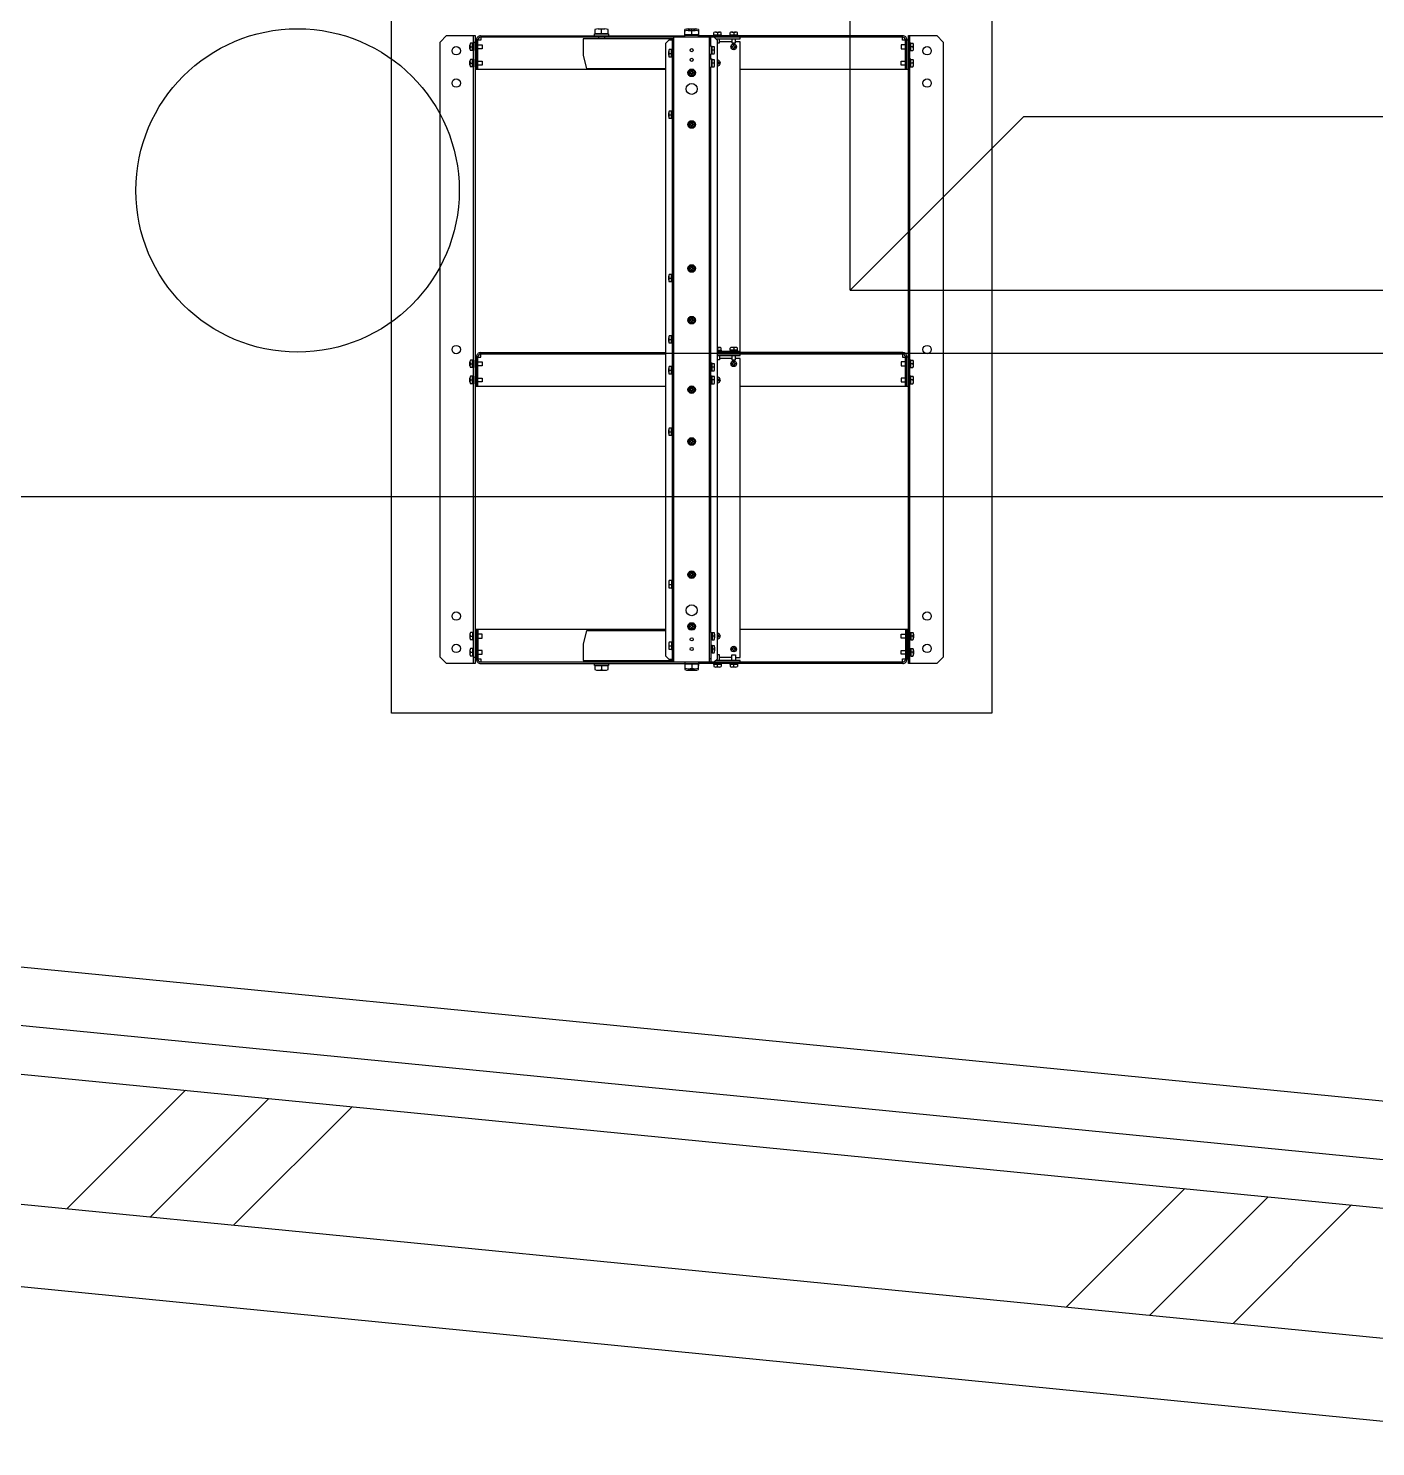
# Model space of a CAD drawing. Header units: millimetres. Extents: x 0 to 126150, y 0 to 89100.
# Drawn here: x 33750 to 35833, y 13934 to 16126 of the extents above; entities that cross this region are included whole.
import ezdxf

# ---------------------------------------------------------------- set-up
doc = ezdxf.new("R2010")
doc.units = ezdxf.units.MM
doc.header["$LTSCALE"] = 0.2
doc.layers.add('A_建築', color=8, linetype='Continuous')

msp = doc.modelspace()

# ---------------------------------------------------------------- linework, layer by layer
at = {"layer": 'A_建築', "lineweight": -3}
for points in [[(36236.62, 13933.66), (15890.16, 15947.77), (15890.16, 78948.49)], [(31579.24, 17786.72), (31579.24, 14797.46), (36880.99, 14275.81), (40673.22, 14293.61)], [(31669.24, 17786.72), (31669.24, 14879.04), (36885.2, 14365.83), (40672.8, 14383.61)], [(35020.54, 15721.81), (35020.54, 17334.81)], [(15890.16, 16265.78), (36879.73, 14200.57)], [(34625.1, 16115.08), (34625.1, 16118.08), (34646.6, 16118.08), (34646.6, 16115.08)], [(34625.46, 16124.63), (34625.46, 16118.47), (34646.24, 16118.47), (34646.24, 16124.63)], [(34627.55, 16118.08), (34627.55, 16118.47)], [(34630.65, 16125.57), (34641.05, 16125.57)], [(34635.85, 16118.47), (34635.85, 16124.63)], [(34644.15, 16118.47), (34644.15, 16118.08)], [(34764.6, 16112.77), (34764.6, 16118.08), (34764.96, 16118.08)], [(34785.74, 16124.63), (34785.74, 16116.17), (34764.96, 16116.17), (34764.96, 16124.63)], [(34770.15, 16125.57), (34780.55, 16125.57)], [(34770.15, 16123.28), (34780.55, 16123.28)], [(34775.35, 16123.28), (34775.35, 16124.63)], [(34775.35, 16116.17), (34775.35, 16122.33)], [(34786.1, 16112.77), (34786.1, 16118.08), (34785.74, 16118.08)], [(34809.6, 16116.67), (34809.6, 16119.92)], [(34812.48, 16120.67), (34818.23, 16120.67)], [(34815.35, 16119.92), (34815.35, 16116.67)], [(34821.1, 16116.67), (34821.1, 16119.92)], [(34834.6, 16116.67), (34834.6, 16119.92)], [(34837.48, 16120.67), (34843.23, 16120.67)], [(34840.35, 16119.92), (34840.35, 16116.67)], [(34846.1, 16116.67), (34846.1, 16119.92)], [(34432.45, 16094.9), (34432.45, 16100.65)], [(34436.45, 16103.52), (34433.2, 16103.52)], [(34433.2, 16097.77), (34436.45, 16097.77)], [(34438.05, 15144.27), (34438.05, 16115.27)], [(34438.05, 16105.27), (34440.35, 16105.27)], [(34440.35, 16108.07), (34442.65, 16108.07)], [(34442.65, 16062.77), (34442.65, 16108.77)], [(34449.35, 16112.77), (34449.35, 16108.07), (34444.95, 16108.07)], [(34444.95, 16062.77), (34444.95, 16108.77)], [(34444.95, 16100.77), (34451.45, 16100.77), (34451.45, 16094.77), (34444.95, 16094.77)], [(34448.95, 16115.08), (34764.6, 16115.08)], [(35101.75, 16112.77), (34448.95, 16112.77)], [(34747.8, 16110.47), (34607.76, 16110.47), (34607.76, 16084.48), (34612.97, 16064.47), (34735.5, 16064.47)], [(34631.35, 16112.77), (34631.35, 16110.47)], [(34640.35, 16112.77), (34640.35, 16110.47)], [(34747.8, 15150.77), (34740.5, 15150.77), (34735.5, 15155.77), (34735.5, 16103.77), (34740.5, 16108.77), (34747.8, 16108.77)], [(34745.41, 16110.47), (34745.41, 16108.77)], [(34745.5, 15150.77), (34745.5, 16108.77)], [(34745.5, 16103.77), (34747.8, 16103.77)], [(34747.8, 15146.77), (34747.8, 16112.77)], [(34764.6, 16115.77), (34786.1, 16115.77)], [(34767.05, 16116.17), (34767.05, 16115.77)], [(34783.65, 16116.17), (34783.65, 16115.77)], [(35101.75, 16115.08), (34786.1, 16115.08)], [(34802.9, 15146.77), (34802.9, 16112.77)], [(34805.2, 16107.77), (34802.9, 16107.77)], [(34805.2, 16098.52), (34805.2, 16112.77)], [(34806.8, 16098.52), (34810.05, 16098.52)], [(34810.2, 15146.77), (34815.2, 15151.77), (34815.2, 16107.77), (34810.2, 16112.77)], [(34810.8, 16089.9), (34810.8, 16095.65)], [(34812.5, 16110.47), (34850.35, 16110.47), (34850.35, 16112.77)], [(34815.2, 16103.97), (34818.35, 16103.97), (34818.35, 16110.47)], [(34837.35, 16105.77), (34818.35, 16105.77)], [(34837.35, 16110.47), (34837.35, 16103.97), (34843.35, 16103.97), (34843.35, 16110.47)], [(34838.48, 16097.15), (34837.48, 16097.15), (34837.48, 16098.4), (34838.48, 16098.4)], [(34840.98, 16099.65), (34840.98, 16100.65), (34839.73, 16100.65), (34839.73, 16099.65)], [(34839.73, 16095.9), (34839.73, 16094.9), (34840.98, 16094.9), (34840.98, 16095.9)], [(34842.23, 16097.15), (34843.23, 16097.15), (34843.23, 16098.4), (34842.23, 16098.4)], [(34850.35, 15625.07), (34850.35, 16105.77), (34843.35, 16105.77)], [(35105.75, 16100.77), (35099.25, 16100.77), (35099.25, 16094.77), (35105.75, 16094.77)], [(35105.75, 16108.07), (35101.35, 16108.07), (35101.35, 16112.77)], [(35105.75, 16062.77), (35105.75, 16108.77)], [(35108.05, 16062.77), (35108.05, 16108.77)], [(35110.35, 16108.07), (35108.05, 16108.07)], [(35112.65, 16105.27), (35110.35, 16105.27)], [(35112.65, 15144.27), (35112.65, 16115.27)], [(35114.25, 16103.52), (35117.5, 16103.52)], [(35117.5, 16097.77), (35114.25, 16097.77)], [(35118.25, 16094.9), (35118.25, 16100.65)], [(34432.45, 16069.9), (34432.45, 16075.65)], [(34436.45, 16092.02), (34433.2, 16092.02)], [(34436.45, 16078.52), (34433.2, 16078.52)], [(34444.95, 16075.77), (34451.45, 16075.77), (34451.45, 16069.77), (34444.95, 16069.77)], [(34739.9, 16084.9), (34739.9, 16090.65)], [(34743.9, 16093.52), (34740.65, 16093.52)], [(34740.65, 16087.77), (34743.9, 16087.77)], [(34743.9, 16082.03), (34740.65, 16082.03)], [(34805.2, 16078.52), (34805.2, 16087.02)], [(34810.05, 16092.77), (34806.8, 16092.77)], [(34806.8, 16087.02), (34810.05, 16087.02)], [(34806.8, 16078.52), (34810.05, 16078.52)], [(34810.8, 16069.9), (34810.8, 16075.65)], [(34815.2, 16075.65), (34815.98, 16075.65), (34815.98, 16074.65)], [(34817.23, 16073.4), (34818.23, 16073.4), (34818.23, 16072.15), (34817.23, 16072.15)], [(35105.75, 16069.77), (35099.25, 16069.77), (35099.25, 16075.77), (35105.75, 16075.77)], [(35114.25, 16092.02), (35117.5, 16092.02)], [(35114.25, 16078.52), (35117.5, 16078.52)], [(35118.25, 16069.9), (35118.25, 16075.65)], [(15890.16, 16064.81), (36861.02, 14001.45)], [(34433.2, 16072.77), (34436.45, 16072.77)], [(34436.45, 16067.02), (34433.2, 16067.02)], [(34735.5, 16062.77), (34440.35, 16062.77)], [(34773.48, 16058.4), (34772.48, 16058.4), (34772.48, 16057.15), (34773.48, 16057.15)], [(34774.73, 16059.65), (34774.73, 16060.65), (34775.98, 16060.65), (34775.98, 16059.65)], [(34774.73, 16055.9), (34774.73, 16054.9), (34775.98, 16054.9), (34775.98, 16055.9)], [(34777.22, 16058.4), (34778.23, 16058.4), (34778.23, 16057.15), (34777.22, 16057.15)], [(34805.2, 15192.52), (34805.2, 16067.02)], [(34810.05, 16072.77), (34806.8, 16072.77)], [(34806.8, 16067.02), (34810.05, 16067.02)], [(34815.98, 16070.9), (34815.98, 16069.9), (34815.2, 16069.9)], [(35110.35, 16062.77), (34850.35, 16062.77)], [(35117.5, 16072.77), (35114.25, 16072.77)], [(35114.25, 16067.02), (35117.5, 16067.02)], [(34739.9, 15989.9), (34739.9, 15995.65)], [(34743.9, 15998.52), (34740.65, 15998.52)], [(34740.65, 15992.78), (34743.9, 15992.78)], [(34743.9, 15987.02), (34740.65, 15987.02)], [(43778.54, 15989.82), (35288.54, 15989.82), (35020.54, 15721.81), (44046.54, 15721.81)], [(34773.48, 15978.4), (34772.48, 15978.4), (34772.48, 15977.15), (34773.48, 15977.15)], [(34774.73, 15979.65), (34774.73, 15980.65), (34775.98, 15980.65), (34775.98, 15979.65)], [(34774.73, 15975.9), (34774.73, 15974.9), (34775.98, 15974.9), (34775.98, 15975.9)], [(34777.22, 15978.4), (34778.23, 15978.4), (34778.23, 15977.15), (34777.22, 15977.15)], [(34743.9, 15746.03), (34740.65, 15746.03)], [(34773.48, 15755.9), (34772.48, 15755.9), (34772.48, 15754.65), (34773.48, 15754.65)], [(34774.73, 15757.15), (34774.73, 15758.15), (34775.98, 15758.15), (34775.98, 15757.15)], [(34774.73, 15753.4), (34774.73, 15752.4), (34775.98, 15752.4), (34775.98, 15753.4)], [(34777.22, 15754.65), (34778.23, 15754.65), (34778.23, 15755.9), (34777.22, 15755.9)], [(34739.9, 15737.4), (34739.9, 15743.15)], [(34740.65, 15740.27), (34743.9, 15740.27)], [(34743.9, 15734.52), (34740.65, 15734.52)], [(36983.53, 15402.11), (31669.24, 15402.11), (32178.02, 15695.85)], [(34773.48, 15675.9), (34772.48, 15675.9), (34772.48, 15674.65), (34773.48, 15674.65)], [(34774.73, 15677.15), (34774.73, 15678.15), (34775.98, 15678.15), (34775.98, 15677.15)], [(34774.73, 15673.4), (34774.73, 15672.4), (34775.98, 15672.4), (34775.98, 15673.4)], [(34777.22, 15675.9), (34778.23, 15675.9), (34778.23, 15674.65), (34777.22, 15674.65)], [(34739.9, 15642.4), (34739.9, 15648.15)], [(34743.9, 15651.02), (34740.65, 15651.02)], [(34740.65, 15645.27), (34743.9, 15645.27)], [(34743.9, 15639.52), (34740.65, 15639.52)], [(34436.45, 15613.52), (34433.2, 15613.52)], [(34440.35, 15618.07), (34442.65, 15618.07)], [(34442.65, 15572.77), (34442.65, 15618.77)], [(34444.95, 15618.07), (34449.35, 15618.07), (34449.35, 15622.77)], [(34444.95, 15572.77), (34444.95, 15618.77)], [(34448.95, 15625.07), (34735.5, 15625.07)], [(34735.5, 15622.77), (34448.95, 15622.77)], [(36370.13, 15623.55), (34570.13, 15623.55)], [(34815.2, 15632.97), (34818.23, 15632.97)], [(34815.2, 15627.37), (34850.35, 15627.37)], [(35101.75, 15625.07), (34815.2, 15625.07)], [(35101.75, 15622.77), (34815.2, 15622.77)], [(34815.2, 15620.47), (34850.35, 15620.47), (34850.35, 15622.77)], [(34818.35, 15620.47), (34818.35, 15613.97), (34815.2, 15613.97)], [(34815.25, 15628.95), (34821.15, 15628.95), (34821.15, 15627.35), (34815.25, 15627.35)], [(34815.35, 15632.23), (34815.35, 15628.98)], [(34837.35, 15615.77), (34818.35, 15615.77)], [(34821.1, 15628.98), (34821.1, 15632.23)], [(34834.6, 15628.98), (34834.6, 15632.23)], [(34837.35, 15620.47), (34837.35, 15613.97), (34843.35, 15613.97), (34843.35, 15620.47)], [(34843.23, 15632.97), (34837.48, 15632.97)], [(34840.35, 15632.23), (34840.35, 15628.98)], [(34843.35, 15153.77), (34850.35, 15153.77), (34850.35, 15615.77), (34843.35, 15615.77)], [(34846.1, 15628.98), (34846.1, 15632.23)], [(35101.35, 15622.77), (35101.35, 15618.07), (35105.75, 15618.07)], [(35105.75, 15572.77), (35105.75, 15618.77)], [(35108.05, 15572.77), (35108.05, 15618.77)], [(35110.35, 15618.07), (35108.05, 15618.07)], [(35114.25, 15613.52), (35117.5, 15613.52)], [(34432.45, 15604.9), (34432.45, 15610.65)], [(34433.2, 15607.77), (34436.45, 15607.77)], [(34436.45, 15602.02), (34433.2, 15602.02)], [(34444.95, 15610.77), (34451.45, 15610.77), (34451.45, 15604.77), (34444.95, 15604.77)], [(34739.9, 15594.9), (34739.9, 15600.65)], [(34743.9, 15603.52), (34740.65, 15603.52)], [(34740.65, 15597.77), (34743.9, 15597.77)], [(34743.9, 15592.02), (34740.65, 15592.02)], [(34806.8, 15608.53), (34810.05, 15608.53)], [(34810.05, 15602.77), (34806.8, 15602.77)], [(34806.8, 15597.02), (34810.05, 15597.02)], [(34810.8, 15599.9), (34810.8, 15605.65)], [(34838.48, 15608.4), (34837.48, 15608.4), (34837.48, 15607.15), (34838.48, 15607.15)], [(34840.98, 15609.65), (34840.98, 15610.65), (34839.73, 15610.65), (34839.73, 15609.65)], [(34840.98, 15605.9), (34840.98, 15604.9), (34839.73, 15604.9), (34839.73, 15605.9)], [(34842.23, 15608.4), (34843.23, 15608.4), (34843.23, 15607.15), (34842.23, 15607.15)], [(35105.75, 15610.77), (35099.25, 15610.77), (35099.25, 15604.77), (35105.75, 15604.77)], [(35117.5, 15607.77), (35114.25, 15607.77)], [(35114.25, 15602.02), (35117.5, 15602.02)], [(35118.25, 15604.9), (35118.25, 15610.65)], [(34432.45, 15579.9), (34432.45, 15585.65)], [(34436.45, 15588.52), (34433.2, 15588.52)], [(34433.2, 15582.77), (34436.45, 15582.77)], [(34436.45, 15577.03), (34433.2, 15577.03)], [(34735.5, 15572.77), (34440.35, 15572.77)], [(34444.95, 15585.77), (34451.45, 15585.77), (34451.45, 15579.78), (34444.95, 15579.78)], [(34774.73, 15569.65), (34774.73, 15570.65), (34775.98, 15570.65), (34775.98, 15569.65)], [(34806.8, 15588.52), (34810.05, 15588.52)], [(34810.05, 15582.77), (34806.8, 15582.77)], [(34806.8, 15577.03), (34810.05, 15577.03)], [(34810.8, 15579.9), (34810.8, 15585.65)], [(34815.98, 15584.65), (34815.98, 15585.65), (34815.2, 15585.65)], [(34815.2, 15579.9), (34815.98, 15579.9), (34815.98, 15580.9)], [(34817.23, 15582.15), (34818.23, 15582.15), (34818.23, 15583.4), (34817.23, 15583.4)], [(35110.35, 15572.77), (34850.35, 15572.77)], [(35105.75, 15585.77), (35099.25, 15585.77), (35099.25, 15579.78), (35105.75, 15579.78)], [(35114.25, 15588.52), (35117.5, 15588.52)], [(35117.5, 15582.77), (35114.25, 15582.77)], [(35114.25, 15577.03), (35117.5, 15577.03)], [(35118.25, 15579.9), (35118.25, 15585.65)], [(34773.48, 15568.4), (34772.48, 15568.4), (34772.48, 15567.15), (34773.48, 15567.15)], [(34774.73, 15565.9), (34774.73, 15564.9), (34775.98, 15564.9), (34775.98, 15565.9)], [(34777.22, 15568.4), (34778.23, 15568.4), (34778.23, 15567.15), (34777.22, 15567.15)], [(34739.9, 15499.9), (34739.9, 15505.65)], [(34743.9, 15508.52), (34740.65, 15508.52)], [(34740.65, 15502.77), (34743.9, 15502.77)], [(34743.9, 15497.02), (34740.65, 15497.02)], [(34773.48, 15488.4), (34772.48, 15488.4), (34772.48, 15487.15), (34773.48, 15487.15)], [(34774.73, 15489.65), (34774.73, 15490.65), (34775.98, 15490.65), (34775.98, 15489.65)], [(34774.73, 15485.9), (34774.73, 15484.9), (34775.98, 15484.9), (34775.98, 15485.9)], [(34777.22, 15488.4), (34778.23, 15488.4), (34778.23, 15487.15), (34777.22, 15487.15)], [(34774.73, 15283.65), (34774.73, 15284.65), (34775.98, 15284.65), (34775.98, 15283.65)], [(34739.9, 15269.65), (34739.9, 15263.9)], [(34743.9, 15272.52), (34740.65, 15272.52)], [(34740.65, 15266.77), (34743.9, 15266.77)], [(34773.48, 15281.15), (34772.48, 15281.15), (34772.48, 15282.4), (34773.48, 15282.4)], [(34774.73, 15279.9), (34774.73, 15278.9), (34775.98, 15278.9), (34775.98, 15279.9)], [(34777.22, 15282.4), (34778.23, 15282.4), (34778.23, 15281.15), (34777.22, 15281.15)], [(34743.9, 15261.03), (34740.65, 15261.03)], [(34735.5, 15196.77), (34440.35, 15196.77)], [(34442.65, 15196.77), (34442.65, 15150.77)], [(34444.95, 15196.77), (34444.95, 15150.77)], [(34773.48, 15201.15), (34772.48, 15201.15), (34772.48, 15202.4), (34773.48, 15202.4)], [(34774.73, 15203.65), (34774.73, 15204.65), (34775.98, 15204.65), (34775.98, 15203.65)], [(34774.73, 15199.9), (34774.73, 15198.9), (34775.98, 15198.9), (34775.98, 15199.9)], [(34777.22, 15202.4), (34778.23, 15202.4), (34778.23, 15201.15), (34777.22, 15201.15)], [(35110.35, 15196.77), (34850.35, 15196.77)], [(35105.75, 15196.77), (35105.75, 15150.77)], [(35108.05, 15196.77), (35108.05, 15150.77)], [(34432.45, 15189.65), (34432.45, 15183.9)], [(34436.45, 15192.52), (34433.2, 15192.52)], [(34433.2, 15186.77), (34436.45, 15186.77)], [(34436.45, 15181.02), (34433.2, 15181.02)], [(34444.95, 15183.77), (34451.45, 15183.77), (34451.45, 15189.77), (34444.95, 15189.77)], [(34735.5, 15195.07), (34612.97, 15195.07), (34607.76, 15175.07), (34607.76, 15149.07), (34747.8, 15149.07)], [(34739.9, 15174.65), (34739.9, 15168.9)], [(34743.9, 15177.52), (34740.65, 15177.52)], [(34805.2, 15181.02), (34805.2, 15172.52)], [(34806.8, 15192.52), (34810.05, 15192.52)], [(34810.05, 15186.77), (34806.8, 15186.77)], [(34806.8, 15181.02), (34810.05, 15181.02)], [(34810.8, 15189.65), (34810.8, 15183.9)], [(34815.2, 15189.65), (34815.98, 15189.65), (34815.98, 15188.65)], [(34815.98, 15184.9), (34815.98, 15183.9), (34815.2, 15183.9)], [(34817.23, 15187.4), (34818.23, 15187.4), (34818.23, 15186.15), (34817.23, 15186.15)], [(35105.75, 15183.77), (35099.25, 15183.77), (35099.25, 15189.77), (35105.75, 15189.77)], [(35114.25, 15192.52), (35117.5, 15192.52)], [(35117.5, 15186.77), (35114.25, 15186.77)], [(35114.25, 15181.02), (35117.5, 15181.02)], [(35118.25, 15189.65), (35118.25, 15183.9)], [(34432.45, 15164.65), (34432.45, 15158.9)], [(34436.45, 15167.53), (34433.2, 15167.53)], [(34433.2, 15161.77), (34436.45, 15161.77)], [(34436.45, 15156.02), (34433.2, 15156.02)], [(34438.05, 15154.27), (34440.35, 15154.27)], [(34444.95, 15158.77), (34451.45, 15158.77), (34451.45, 15164.78), (34444.95, 15164.78)], [(34740.65, 15171.77), (34743.9, 15171.77)], [(34743.9, 15166.02), (34740.65, 15166.02)], [(34745.5, 15155.77), (34747.8, 15155.77)], [(34805.2, 15161.03), (34805.2, 15146.77)], [(34806.8, 15172.52), (34810.05, 15172.52)], [(34810.05, 15166.78), (34806.8, 15166.78)], [(34806.8, 15161.03), (34810.05, 15161.03)], [(34810.8, 15169.65), (34810.8, 15163.9)], [(34818.35, 15149.07), (34818.35, 15157.87), (34815.2, 15157.87)], [(34837.35, 15153.77), (34818.35, 15153.77)], [(34837.35, 15149.07), (34837.35, 15157.87), (34843.35, 15157.87), (34843.35, 15149.07)], [(34838.48, 15166.15), (34837.48, 15166.15), (34837.48, 15167.4), (34838.48, 15167.4)], [(34840.98, 15168.65), (34840.98, 15169.65), (34839.73, 15169.65), (34839.73, 15168.65)], [(34839.73, 15164.9), (34839.73, 15163.9), (34840.98, 15163.9), (34840.98, 15164.9)], [(34842.23, 15166.15), (34843.23, 15166.15), (34843.23, 15167.4), (34842.23, 15167.4)], [(35105.75, 15158.77), (35099.25, 15158.77), (35099.25, 15164.78), (35105.75, 15164.78)], [(35112.65, 15154.27), (35110.35, 15154.27)], [(35114.25, 15167.53), (35117.5, 15167.53)], [(35117.5, 15161.77), (35114.25, 15161.77)], [(35114.25, 15156.02), (35117.5, 15156.02)], [(35118.25, 15164.65), (35118.25, 15158.9)], [(34440.35, 15151.47), (34442.65, 15151.47)], [(34444.95, 15151.47), (34449.35, 15151.47), (34449.35, 15146.77)], [(34448.95, 15146.77), (35101.75, 15146.77)], [(34448.95, 15144.47), (34764.6, 15144.47)], [(34646.6, 15144.47), (34646.6, 15141.47), (34625.1, 15141.47), (34625.1, 15144.47)], [(34646.24, 15134.92), (34646.24, 15141.08), (34625.46, 15141.08), (34625.46, 15134.92)], [(34627.55, 15141.08), (34627.55, 15141.47)], [(34630.65, 15133.97), (34641.05, 15133.97)], [(34631.35, 15146.77), (34631.35, 15149.07)], [(34635.85, 15141.08), (34635.85, 15134.92)], [(34640.35, 15146.77), (34640.35, 15149.07)], [(34644.15, 15141.47), (34644.15, 15141.08)], [(34745.41, 15149.07), (34745.41, 15150.77)], [(34764.6, 15146.77), (34764.6, 15141.47), (34764.96, 15141.47)], [(34786.1, 15143.77), (34764.6, 15143.77)], [(34785.74, 15134.92), (34785.74, 15143.37), (34764.96, 15143.37), (34764.96, 15134.92)], [(34767.05, 15143.37), (34767.05, 15143.77)], [(34770.15, 15136.27), (34780.55, 15136.27)], [(34770.15, 15133.97), (34780.55, 15133.97)], [(34775.35, 15143.37), (34775.35, 15137.22)], [(34775.35, 15136.27), (34775.35, 15134.92)], [(34783.65, 15143.37), (34783.65, 15143.77)], [(34786.1, 15146.77), (34786.1, 15141.47), (34785.74, 15141.47)], [(35101.75, 15144.47), (34786.1, 15144.47)], [(34805.2, 15151.77), (34802.9, 15151.77)], [(34809.6, 15142.87), (34809.6, 15139.62)], [(34818.23, 15138.88), (34812.48, 15138.88)], [(34850.35, 15146.77), (34850.35, 15149.07), (34812.5, 15149.07)], [(34815.35, 15139.62), (34815.35, 15142.87)], [(34821.1, 15142.87), (34821.1, 15139.62)], [(34834.6, 15142.87), (34834.6, 15139.62)], [(34843.23, 15138.88), (34837.48, 15138.88)], [(34840.35, 15139.62), (34840.35, 15142.87)], [(34846.1, 15142.87), (34846.1, 15139.62)], [(35101.35, 15146.77), (35101.35, 15151.47), (35105.75, 15151.47)], [(35110.35, 15151.47), (35108.05, 15151.47)], [(33809.82, 14301.67), (33992.82, 14484.67)], [(33938.62, 14288.97), (34121.53, 14471.97)], [(34067.32, 14276.37), (34250.32, 14459.27)], [(35354.82, 14149.67), (35537.82, 14332.57)], [(35483.62, 14136.97), (35666.62, 14319.97)], [(35612.32, 14124.27), (35795.32, 14307.27)]]:
    msp.add_lwpolyline(points, dxfattribs=at)
for points in [[(35239.35, 16694.77), (35239.35, 15067.78), (34311.35, 15067.78), (34311.35, 16694.77)], [(34440.35, 16115.27), (34440.35, 15144.27), (34396.35, 15144.27), (34386.35, 15154.27), (34386.35, 16105.27), (34396.35, 16115.27)], [(34436.45, 16103.55), (34438.05, 16103.55), (34438.05, 16092.05), (34436.45, 16092.05)], [(34806.85, 16098.55), (34805.25, 16098.55), (34805.25, 16087.05), (34806.85, 16087.05)], [(34821.15, 16116.65), (34821.15, 16115.05), (34809.65, 16115.05), (34809.65, 16116.65)], [(34846.15, 16116.65), (34846.15, 16115.05), (34834.65, 16115.05), (34834.65, 16116.65)], [(35110.35, 16115.27), (35154.35, 16115.27), (35164.35, 16105.27), (35164.35, 15154.27), (35154.35, 15144.27), (35110.35, 15144.27)], [(35114.25, 16103.55), (35112.65, 16103.55), (35112.65, 16092.05), (35114.25, 16092.05)], [(34436.45, 16078.55), (34438.05, 16078.55), (34438.05, 16067.05), (34436.45, 16067.05)], [(34743.95, 16093.55), (34745.54, 16093.55), (34745.54, 16082.05), (34743.95, 16082.05)], [(34806.85, 16078.55), (34805.25, 16078.55), (34805.25, 16067.05), (34806.85, 16067.05)], [(35114.25, 16078.55), (35112.65, 16078.55), (35112.65, 16067.05), (35114.25, 16067.05)], [(34772.45, 16062.75), (34769.55, 16057.75), (34772.45, 16052.75), (34778.25, 16052.75), (34781.15, 16057.75), (34778.25, 16062.75)], [(34743.95, 15998.55), (34745.54, 15998.55), (34745.54, 15987.05), (34743.95, 15987.05)], [(34772.45, 15982.75), (34769.55, 15977.75), (34772.45, 15972.75), (34778.25, 15972.75), (34781.15, 15977.75), (34778.25, 15982.75)], [(34743.95, 15746.05), (34745.54, 15746.05), (34745.54, 15734.55), (34743.95, 15734.55)], [(34772.45, 15760.25), (34769.55, 15755.25), (34772.45, 15750.25), (34778.25, 15750.25), (34781.15, 15755.25), (34778.25, 15760.25)], [(34772.45, 15680.25), (34769.55, 15675.25), (34772.45, 15670.25), (34778.25, 15670.25), (34781.15, 15675.25), (34778.25, 15680.25)], [(34743.95, 15651.05), (34745.54, 15651.05), (34745.54, 15639.55), (34743.95, 15639.55)], [(34436.45, 15613.55), (34438.05, 15613.55), (34438.05, 15602.05), (34436.45, 15602.05)], [(34834.65, 15628.95), (34834.65, 15627.35), (34846.15, 15627.35), (34846.15, 15628.95)], [(35114.25, 15613.55), (35112.65, 15613.55), (35112.65, 15602.05), (35114.25, 15602.05)], [(34743.95, 15603.55), (34745.54, 15603.55), (34745.54, 15592.05), (34743.95, 15592.05)], [(34806.85, 15608.55), (34805.25, 15608.55), (34805.25, 15597.05), (34806.85, 15597.05)], [(34436.45, 15588.55), (34438.05, 15588.55), (34438.05, 15577.05), (34436.45, 15577.05)], [(34772.45, 15572.75), (34769.55, 15567.75), (34772.45, 15562.75), (34778.25, 15562.75), (34781.15, 15567.75), (34778.25, 15572.75)], [(34806.85, 15588.55), (34805.25, 15588.55), (34805.25, 15577.05), (34806.85, 15577.05)], [(35114.25, 15588.55), (35112.65, 15588.55), (35112.65, 15577.05), (35114.25, 15577.05)], [(34743.95, 15508.55), (34745.54, 15508.55), (34745.54, 15497.05), (34743.95, 15497.05)], [(34772.45, 15492.75), (34769.55, 15487.75), (34772.45, 15482.75), (34778.25, 15482.75), (34781.15, 15487.75), (34778.25, 15492.75)], [(34772.45, 15276.75), (34769.55, 15281.75), (34772.45, 15286.75), (34778.25, 15286.75), (34781.15, 15281.75), (34778.25, 15276.75)], [(34743.95, 15261.05), (34745.54, 15261.05), (34745.54, 15272.56), (34743.95, 15272.56)], [(34772.45, 15196.75), (34769.55, 15201.75), (34772.45, 15206.75), (34778.25, 15206.75), (34781.15, 15201.75), (34778.25, 15196.75)], [(34436.45, 15181.05), (34438.05, 15181.05), (34438.05, 15192.55), (34436.45, 15192.55)], [(34743.95, 15166.05), (34745.54, 15166.05), (34745.54, 15177.55), (34743.95, 15177.55)], [(34806.85, 15181.05), (34805.25, 15181.05), (34805.25, 15192.55), (34806.85, 15192.55)], [(35114.25, 15181.05), (35112.65, 15181.05), (35112.65, 15192.55), (35114.25, 15192.55)], [(34436.45, 15156.05), (34438.05, 15156.05), (34438.05, 15167.55), (34436.45, 15167.55)], [(34806.85, 15161.05), (34805.25, 15161.05), (34805.25, 15172.55), (34806.85, 15172.55)], [(35114.25, 15156.05), (35112.65, 15156.05), (35112.65, 15167.55), (35114.25, 15167.55)], [(34809.65, 15142.85), (34809.65, 15144.45), (34821.15, 15144.45), (34821.15, 15142.85)], [(34834.65, 15142.85), (34834.65, 15144.45), (34846.15, 15144.45), (34846.15, 15142.85)]]:
    msp.add_lwpolyline(points, close=True, dxfattribs=at)
for points in [[(34635.85, 16124.63, 0.1821199), (34625.46, 16124.63)], [(34646.24, 16124.63, 0.1821199), (34635.85, 16124.63)], [(34775.35, 16124.63, 0.1821199), (34764.96, 16124.63)], [(34775.35, 16122.33, 0.1821199), (34764.96, 16122.33)], [(34785.75, 16124.63, 0.1821199), (34775.35, 16124.63)], [(34785.75, 16122.33, 0.1821199), (34775.35, 16122.33)], [(34815.35, 16119.92, 0.2608696), (34809.6, 16119.92)], [(34821.1, 16119.92, 0.2608696), (34815.35, 16119.92)], [(34840.35, 16119.92, 0.2608696), (34834.6, 16119.92)], [(34846.1, 16119.92, 0.2608696), (34840.35, 16119.92)], [(34433.2, 16103.52, 0.2608696), (34433.2, 16097.77)], [(34433.2, 16097.77, 0.2608696), (34433.2, 16092.02)], [(34448.95, 16115.07, 0.4142136), (34442.65, 16108.77)], [(34448.95, 16112.77, 0.4142136), (34444.95, 16108.77)], [(34810.05, 16092.78, 0.2608696), (34810.05, 16098.53)], [(34838.48, 16098.4, 0.4142136), (34839.73, 16099.65)], [(34839.73, 16095.9, 0.4142136), (34838.48, 16097.15)], [(34840.98, 16099.65, 0.414214), (34842.23, 16098.4)], [(34842.23, 16097.15, 0.4142129), (34840.98, 16095.9)], [(35108.05, 16108.77, 0.4142136), (35101.75, 16115.07)], [(35105.75, 16108.77, 0.4142136), (35101.75, 16112.77)], [(35117.5, 16097.77, 0.2608696), (35117.5, 16103.52)], [(35117.5, 16092.02, 0.2608696), (35117.5, 16097.77)], [(34433.2, 16078.52, 0.2608696), (34433.2, 16072.77)], [(34740.65, 16093.52, 0.2608696), (34740.65, 16087.77)], [(34740.65, 16087.77, 0.2608696), (34740.65, 16082.02)], [(34810.05, 16087.02, 0.2608696), (34810.05, 16092.77)], [(34810.05, 16072.77, 0.2608696), (34810.05, 16078.52)], [(34815.2, 16068.4, 1.034894), (34815.2, 16077.15)], [(34815.98, 16074.65, 0.414214), (34817.23, 16073.4)], [(35117.5, 16072.77, 0.2608696), (35117.5, 16078.52)], [(34433.2, 16072.77, 0.2608696), (34433.2, 16067.02)], [(34773.48, 16058.4, 0.4142136), (34774.73, 16059.65)], [(34774.73, 16055.9, 0.4142136), (34773.48, 16057.15)], [(34775.97, 16059.65, 0.4142129), (34777.22, 16058.4)], [(34777.22, 16057.15, 0.4142141), (34775.97, 16055.9)], [(34810.05, 16067.02, 0.2608696), (34810.05, 16072.77)], [(34817.23, 16072.15, 0.4142129), (34815.98, 16070.9)], [(35117.5, 16067.02, 0.2608696), (35117.5, 16072.77)], [(34740.65, 15998.52, 0.2608696), (34740.65, 15992.77)], [(34740.65, 15992.77, 0.2608696), (34740.65, 15987.02)], [(34773.48, 15978.4, 0.4142136), (34774.73, 15979.65)], [(34774.73, 15975.9, 0.4142136), (34773.48, 15977.15)], [(34775.97, 15979.65, 0.4142129), (34777.22, 15978.4)], [(34777.22, 15977.15, 0.4142141), (34775.97, 15975.9)], [(34740.65, 15746.02, 0.2608696), (34740.65, 15740.27)], [(34773.48, 15755.9, 0.4142136), (34774.73, 15757.15)], [(34774.73, 15753.4, 0.4142136), (34773.48, 15754.65)], [(34775.97, 15757.15, 0.4142129), (34777.22, 15755.9)], [(34777.22, 15754.65, 0.4142141), (34775.97, 15753.4)], [(34740.65, 15740.27, 0.2608696), (34740.65, 15734.52)], [(34773.48, 15675.9, 0.4142136), (34774.73, 15677.15)], [(34774.73, 15673.4, 0.4142136), (34773.48, 15674.65)], [(34775.97, 15677.15, 0.4142129), (34777.22, 15675.9)], [(34777.22, 15674.65, 0.4142141), (34775.97, 15673.4)], [(34740.65, 15651.03, 0.2608696), (34740.65, 15645.28)], [(34740.65, 15645.28, 0.2608696), (34740.65, 15639.53)], [(34433.2, 15613.52, 0.2608696), (34433.2, 15607.77)], [(34448.95, 15625.07, 0.4142136), (34442.65, 15618.77)], [(34448.95, 15622.77, 0.4142136), (34444.95, 15618.77)], [(34815.35, 15632.22, 0.0072446), (34815.2, 15632.3)], [(34821.1, 15632.22, 0.2608696), (34815.35, 15632.22)], [(34840.35, 15632.22, 0.2608696), (34834.6, 15632.22)], [(34846.1, 15632.22, 0.2608696), (34840.35, 15632.22)], [(35108.05, 15618.77, 0.4142136), (35101.75, 15625.07)], [(35105.75, 15618.77, 0.4142136), (35101.75, 15622.77)], [(35117.5, 15607.77, 0.2608696), (35117.5, 15613.52)], [(34433.2, 15607.78, 0.2608696), (34433.2, 15602.03)], [(34740.65, 15603.52, 0.2608696), (34740.65, 15597.77)], [(34740.65, 15597.77, 0.2608696), (34740.65, 15592.02)], [(34810.05, 15602.77, 0.2608696), (34810.05, 15608.52)], [(34810.05, 15597.02, 0.2608696), (34810.05, 15602.77)], [(34838.48, 15608.4, 0.4142136), (34839.73, 15609.65)], [(34839.73, 15605.9, 0.4142136), (34838.48, 15607.15)], [(34840.98, 15609.65, 0.414214), (34842.23, 15608.4)], [(34842.23, 15607.15, 0.4142129), (34840.98, 15605.9)], [(35117.5, 15602.03, 0.2608696), (35117.5, 15607.78)], [(34433.2, 15588.52, 0.2608696), (34433.2, 15582.77)], [(34433.2, 15582.77, 0.2608696), (34433.2, 15577.02)], [(34773.48, 15568.4, 0.4142136), (34774.73, 15569.65)], [(34775.97, 15569.65, 0.4142129), (34777.22, 15568.4)], [(34810.05, 15582.77, 0.2608696), (34810.05, 15588.52)], [(34810.05, 15577.02, 0.2608696), (34810.05, 15582.77)], [(34815.2, 15578.4, 1.034894), (34815.2, 15587.15)], [(34815.98, 15584.65, 0.414214), (34817.23, 15583.4)], [(34817.23, 15582.15, 0.4142129), (34815.98, 15580.9)], [(35117.5, 15582.77, 0.2608696), (35117.5, 15588.52)], [(35117.5, 15577.02, 0.2608696), (35117.5, 15582.77)], [(34774.73, 15565.9, 0.4142136), (34773.48, 15567.15)], [(34777.22, 15567.15, 0.4142141), (34775.97, 15565.9)], [(34740.65, 15508.52, 0.2608696), (34740.65, 15502.77)], [(34740.65, 15502.77, 0.2608696), (34740.65, 15497.02)], [(34773.48, 15488.4, 0.4142136), (34774.73, 15489.65)], [(34774.73, 15485.9, 0.4142136), (34773.48, 15487.15)], [(34775.97, 15489.65, 0.4142129), (34777.22, 15488.4)], [(34777.22, 15487.15, 0.4142141), (34775.97, 15485.9)], [(34773.48, 15282.4, 0.4142136), (34774.73, 15283.65)], [(34775.97, 15283.65, 0.414214), (34777.22, 15282.4)], [(34740.65, 15272.52, 0.2608696), (34740.65, 15266.77)], [(34740.65, 15266.77, 0.2608696), (34740.65, 15261.02)], [(34774.73, 15279.9, 0.4142136), (34773.48, 15281.15)], [(34777.22, 15281.15, 0.4142129), (34775.97, 15279.9)], [(34773.48, 15202.4, 0.4142136), (34774.73, 15203.65)], [(34774.73, 15199.9, 0.4142136), (34773.48, 15201.15)], [(34775.97, 15203.65, 0.414214), (34777.22, 15202.4)], [(34777.22, 15201.15, 0.4142129), (34775.97, 15199.9)], [(34433.2, 15192.53, 0.2608696), (34433.2, 15186.78)], [(34433.2, 15186.77, 0.2608696), (34433.2, 15181.02)], [(34740.65, 15177.52, 0.2608696), (34740.65, 15171.77)], [(34810.05, 15186.78, 0.2608696), (34810.05, 15192.53)], [(34810.05, 15181.02, 0.2608696), (34810.05, 15186.77)], [(34815.2, 15182.4, 1.034894), (34815.2, 15191.14)], [(34815.98, 15188.65, 0.414214), (34817.23, 15187.4)], [(34817.23, 15186.15, 0.4142129), (34815.98, 15184.9)], [(35117.5, 15186.78, 0.2608696), (35117.5, 15192.53)], [(35117.5, 15181.02, 0.2608696), (35117.5, 15186.77)], [(34433.2, 15167.52, 0.2608696), (34433.2, 15161.77)], [(34433.2, 15161.77, 0.2608696), (34433.2, 15156.02)], [(34740.65, 15171.77, 0.2608696), (34740.65, 15166.02)], [(34810.05, 15166.77, 0.2608696), (34810.05, 15172.52)], [(34810.05, 15161.02, 0.2608696), (34810.05, 15166.77)], [(34838.48, 15167.4, 0.4142136), (34839.73, 15168.65)], [(34839.73, 15164.9, 0.4142136), (34838.48, 15166.15)], [(34840.98, 15168.65, 0.414214), (34842.23, 15167.4)], [(34842.23, 15166.15, 0.4142129), (34840.98, 15164.9)], [(35117.5, 15161.77, 0.2608696), (35117.5, 15167.52)], [(35117.5, 15156.02, 0.2608696), (35117.5, 15161.77)], [(34442.65, 15150.77, 0.4142136), (34448.95, 15144.47)], [(34444.95, 15150.77, 0.4142136), (34448.95, 15146.77)], [(34625.46, 15134.92, 0.1821199), (34635.85, 15134.92)], [(34635.85, 15134.92, 0.1821199), (34646.24, 15134.92)], [(34764.96, 15137.22, 0.1821199), (34775.35, 15137.22)], [(34764.96, 15134.92, 0.1821199), (34775.35, 15134.92)], [(34775.35, 15137.22, 0.1821199), (34785.75, 15137.22)], [(34775.35, 15134.92, 0.1821199), (34785.75, 15134.92)], [(34809.6, 15139.62, 0.2608696), (34815.35, 15139.62)], [(34815.35, 15139.62, 0.2608696), (34821.1, 15139.62)], [(34834.6, 15139.62, 0.2608696), (34840.35, 15139.62)], [(34840.35, 15139.62, 0.2608696), (34846.1, 15139.62)], [(35101.75, 15144.47, 0.4142136), (35108.05, 15150.77)], [(35101.75, 15146.77, 0.4142136), (35105.75, 15150.77)]]:
    msp.add_lwpolyline(points, format="xyb", dxfattribs=at)
for centre, radius in [((34165.97, 15875.86), 250), ((34411.35, 16091.77), 6.5), ((34775.35, 16092.77), 2.4), ((34840.35, 16097.77), 4.37), ((35139.35, 16091.77), 6.5), ((34775.35, 16077.77), 2.4), ((34775.35, 16057.77), 5.75), ((34775.35, 16057.77), 5), ((34775.35, 16057.77), 4.3), ((34411.35, 16041.77), 6.5), ((34775.35, 16032.78), 8.5), ((35139.35, 16041.77), 6.5), ((34775.35, 15977.77), 5.75), ((34775.35, 15977.77), 5), ((34775.35, 15977.77), 4.3), ((34775.35, 15755.28), 5.75), ((34775.35, 15755.28), 5), ((34775.35, 15755.28), 4.3), ((34775.35, 15675.27), 5.75), ((34775.35, 15675.27), 5), ((34775.35, 15675.27), 4.3), ((34411.35, 15629.77), 6.5), ((35139.35, 15629.77), 6.5), ((34840.35, 15607.77), 4.37), ((34775.35, 15567.78), 5.75), ((34775.35, 15567.78), 5), ((34775.35, 15567.78), 4.3), ((34775.35, 15487.77), 5.75), ((34775.35, 15487.77), 5), ((34775.35, 15487.77), 4.3), ((34775.35, 15281.77), 5.75), ((34775.35, 15281.77), 5), ((34775.35, 15281.77), 4.3), ((34411.35, 15217.78), 6.5), ((34775.35, 15226.77), 8.5), ((35139.35, 15217.78), 6.5), ((34775.35, 15201.78), 5.75), ((34775.35, 15201.78), 5), ((34775.35, 15201.78), 4.3), ((34411.35, 15167.78), 6.5), ((34775.35, 15181.77), 2.4), ((35139.35, 15167.78), 6.5), ((34775.35, 15166.78), 2.4), ((34840.35, 15166.78), 4.37)]:
    msp.add_circle(centre, radius, dxfattribs=at)

doc.saveas('drawing.dxf')
